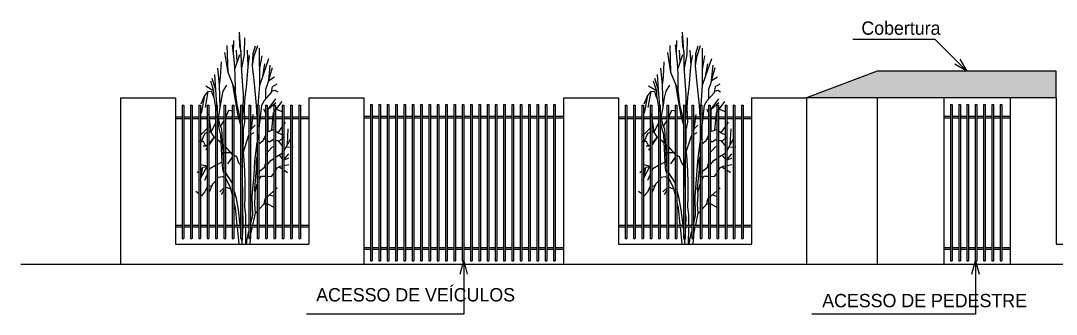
# Model space of a CAD drawing. Header units: millimetres. Extents: x 237 to 339, y 16 to 52.
# Drawn here: x 237.43 to 252.99, y 41.72 to 46.13 of the extents above; entities that cross this region are included whole.
import ezdxf

# ---------------------------------------------------------------- set-up
doc = ezdxf.new("R2010")
doc.units = ezdxf.units.MM
doc.header["$LTSCALE"] = 0.6
doc.header["$MEASUREMENT"] = 0
for name, color, linetype in [('0.1', 1, 'Continuous'), ('0.3', 3, 'Continuous'), ('0.4', 4, 'Continuous'), ('02', 2, 'Continuous'), ('AR-ALV', 5, 'Continuous'), ('COBERTURA', 32, 'Continuous'), ('VEGETAÇAO', 76, 'Continuous')]:
    doc.layers.add(name, color=color, linetype=linetype)
doc.styles.add('stylUS BT', font='stylu.ttf', dxfattribs={"width": 1.5})
doc.dimstyles.new('ARQ_100', dxfattribs={"dimtxt": 0.125, "dimasz": 0.2, "dimexe": 0.1, "dimexo": 0.1, "dimgap": 0.1, "dimtad": 1, "dimzin": 6, "dimtxsty": 'stylUS BT', "dimblk1": 'DOTSMALL', "dimblk2": 'DOTSMALL', "dimsah": 1, "dimcen": 0.1, "dimdle": 0.1, "dimclrd": 256, "dimclre": 256, "dimclrt": 2, "dimaunit": 1, "dimadec": 0, "dimazin": 0, "dimtfac": 1, "dimtmove": 2, "dimatfit": 3, "dimldrblk": 'OPEN30', "dimfxl": 1, "dimtolj": 1, "dimtzin": 0, "dimarcsym": 0})

# ---------------------------------------------------------------- blocks, each defined once
blk = doc.blocks.new('_DOTSMALL')
at = {"color": 0, "linetype": 'ByBlock', "const_width": 0.5}
blk.add_lwpolyline([(-0.0625, 0, 1), (0.0625, 0, 1)], format="xyb", close=True, dxfattribs=at)
blk = doc.blocks.new('_Open30')
at = {"layer": 'AR-ALV', "color": 0, "lineweight": -2}
for p, q in [((-1, 0.268), (0, 0)), ((0, 0), (-1, -0.268)), ((0, 0), (-1, 0))]:
    blk.add_line(p, q, dxfattribs=at)

msp = doc.modelspace()

# ---------------------------------------------------------------- hatches: boundary and pattern name
at = {"layer": 'COBERTURA'}
h = msp.add_hatch(dxfattribs=at)
h.set_pattern_fill('TELHA2', color=256, scale=0.15, style=0)
h.set_pattern_definition([(125.2176, (0.138, 0.015), (1.05000017453, -1.49999987498), [0.03121305, -3.0900849]), (160.71, (0.12, 0.0405), (2.55000077763, -0.8999979741), [0.0317844, -3.1466586]), (199.29, (0.09, 0.051), (-2.55000077763, -0.8999979741), [0.0317844, -3.1466586]), (234.7824, (0.06, 0.0405), (-1.05000017453, -1.49999987498), [0.03121305, -3.0900849]), (270, (0.042, 0.015), (0.15, -0.15), [0.015, -0.135]), (90, (0.138, 0), (-0.15, 0.15), [0.015, -0.135]), (0, (0.138, 0.012), (0.15, 0.15), [0.012, -0.138]), (0, (0.138, 0), (0.15, 0.15), [0.012, -0.138]), (125.5377, (0.15, 0.0195), (-0.450000236, 0.5999997372), [0.0387105, -1.2516384]), (162.2553, (0.1275, 0.051), (-3.29999943469, 1.0500016144), [0.0393732, -3.89794815]), (197.7447, (0.09, 0.063), (3.29999943469, 1.0500016144), [0.0393732, -3.89794815]), (234.4623, (0.0525, 0.051), (0.450000236, 0.5999997372), [0.0387105, -1.2516384]), (270, (0.03, 0.0195), (0.15, -0.15), [0.0075, -0.1425]), (90, (0.15, 0.012), (-0.15, 0.15), [0.0075, -0.1425]), (0, (0, 0.012), (0.15, 0.15), [0.03, -0.12]), (0, (0, 0), (0.15, 0.15), [0.042, -0.108]), (84.8056, (0.03, 0.018), (-0.1499992837, -1.5000001005), [0.13254435, -1.5242598]), (95.1944, (0.15, 0.018), (-0.1499992837, 1.5000001005), [0.13254435, -1.5242598])])
h.paths.add_polyline_path([(252.985, 45.371), (250.294, 45.371), (249.234, 44.971), (252.985, 44.971)])

# ---------------------------------------------------------------- linework, layer by layer
at = {"layer": '0.1', "lineweight": -3}
for p, q in [((239.857, 44.857), (239.857, 42.857)), ((239.857, 44.857), (239.882, 44.857)), ((239.882, 44.857), (239.882, 42.857)), ((239.982, 44.857), (239.982, 42.857)), ((239.982, 44.857), (240.007, 44.857)), ((240.007, 44.857), (240.007, 42.857)), ((240.107, 44.857), (240.107, 42.857)), ((240.107, 44.857), (240.132, 44.857)), ((240.132, 44.857), (240.132, 42.857)), ((240.232, 44.857), (240.232, 42.857)), ((240.232, 44.857), (240.257, 44.857)), ((240.257, 44.857), (240.257, 42.857)), ((240.357, 44.857), (240.357, 42.857)), ((240.357, 44.857), (240.382, 44.857)), ((240.382, 44.857), (240.382, 42.857)), ((240.482, 44.857), (240.482, 42.857)), ((240.482, 44.857), (240.507, 44.857)), ((240.507, 44.857), (240.507, 42.857)), ((240.607, 44.857), (240.607, 42.857)), ((240.607, 44.857), (240.632, 44.857)), ((240.632, 44.857), (240.632, 42.857)), ((240.732, 44.857), (240.732, 42.857)), ((240.732, 44.857), (240.757, 44.857)), ((240.757, 44.857), (240.757, 42.857)), ((240.857, 44.857), (240.857, 42.857)), ((240.857, 44.857), (240.882, 44.857)), ((240.882, 44.857), (240.882, 42.857)), ((240.982, 44.857), (240.982, 42.857)), ((240.982, 44.857), (241.007, 44.857)), ((241.007, 44.857), (241.007, 42.857)), ((241.107, 44.857), (241.107, 42.857)), ((241.107, 44.857), (241.132, 44.857)), ((241.132, 44.857), (241.132, 42.857)), ((241.232, 44.857), (241.232, 42.857)), ((241.232, 44.857), (241.257, 44.857)), ((241.257, 44.857), (241.257, 42.857)), ((241.357, 44.857), (241.357, 42.857)), ((241.357, 44.857), (241.382, 44.857)), ((241.382, 44.857), (241.382, 42.857)), ((241.482, 44.857), (241.482, 42.857)), ((241.482, 44.857), (241.507, 44.857)), ((241.507, 44.857), (241.507, 42.857)), ((241.607, 44.857), (241.607, 42.857)), ((241.607, 44.857), (241.632, 44.857)), ((241.632, 44.857), (241.632, 42.857)), ((242.684, 44.871), (242.684, 42.521)), ((242.684, 44.871), (242.709, 44.871)), ((242.709, 44.871), (242.709, 42.521)), ((242.809, 44.871), (242.809, 42.521)), ((242.809, 44.871), (242.834, 44.871)), ((242.834, 44.871), (242.834, 42.521)), ((242.934, 44.871), (242.934, 42.521)), ((242.934, 44.871), (242.959, 44.871)), ((242.959, 44.871), (242.959, 42.521)), ((243.059, 44.871), (243.059, 42.521)), ((243.059, 44.871), (243.084, 44.871)), ((243.084, 44.871), (243.084, 42.521)), ((243.184, 44.871), (243.184, 42.521)), ((243.184, 44.871), (243.209, 44.871)), ((243.209, 44.871), (243.209, 42.521)), ((243.309, 44.871), (243.309, 42.521)), ((243.309, 44.871), (243.334, 44.871)), ((243.334, 44.871), (243.334, 42.521)), ((243.434, 44.871), (243.434, 42.521)), ((243.434, 44.871), (243.459, 44.871)), ((243.459, 44.871), (243.459, 42.521)), ((243.559, 44.871), (243.559, 42.521)), ((243.559, 44.871), (243.584, 44.871)), ((243.584, 44.871), (243.584, 42.521)), ((243.684, 44.871), (243.684, 42.521)), ((243.684, 44.871), (243.709, 44.871)), ((243.709, 44.871), (243.709, 42.521)), ((243.809, 44.871), (243.809, 42.521)), ((243.809, 44.871), (243.834, 44.871)), ((243.834, 44.871), (243.834, 42.521)), ((243.934, 44.871), (243.934, 42.521)), ((243.934, 44.871), (243.959, 44.871)), ((243.959, 44.871), (243.959, 42.521)), ((244.059, 44.871), (244.059, 42.521)), ((244.059, 44.871), (244.084, 44.871)), ((244.084, 44.871), (244.084, 42.521)), ((244.184, 44.871), (244.184, 42.521)), ((244.184, 44.871), (244.209, 44.871)), ((244.209, 44.871), (244.209, 42.521)), ((244.309, 44.871), (244.309, 42.521)), ((244.309, 44.871), (244.334, 44.871)), ((244.334, 44.871), (244.334, 42.521)), ((244.434, 44.871), (244.434, 42.521)), ((244.434, 44.871), (244.459, 44.871)), ((244.459, 44.871), (244.459, 42.521)), ((244.559, 44.871), (244.559, 42.521)), ((244.559, 44.871), (244.584, 44.871)), ((244.584, 44.871), (244.584, 42.521)), ((244.684, 44.871), (244.684, 42.521)), ((244.684, 44.871), (244.709, 44.871)), ((244.709, 44.871), (244.709, 42.521)), ((244.809, 44.871), (244.809, 42.521)), ((244.809, 44.871), (244.834, 44.871)), ((244.834, 44.871), (244.834, 42.521)), ((244.934, 44.871), (244.934, 42.521)), ((244.934, 44.871), (244.959, 44.871)), ((244.959, 44.871), (244.959, 42.521)), ((245.059, 44.871), (245.059, 42.521)), ((245.059, 44.871), (245.084, 44.871)), ((245.084, 44.871), (245.084, 42.521)), ((245.184, 44.871), (245.184, 42.521)), ((245.184, 44.871), (245.209, 44.871)), ((245.209, 44.871), (245.209, 42.521)), ((245.309, 44.871), (245.309, 42.521)), ((245.309, 44.871), (245.334, 44.871)), ((245.334, 44.871), (245.334, 42.521)), ((245.434, 44.871), (245.434, 42.521)), ((245.434, 44.871), (245.459, 44.871)), ((245.459, 44.871), (245.459, 42.521)), ((246.509, 44.857), (246.509, 42.857)), ((246.509, 44.857), (246.534, 44.857)), ((246.534, 44.857), (246.534, 42.857)), ((246.634, 44.857), (246.634, 42.857)), ((246.634, 44.857), (246.659, 44.857)), ((246.659, 44.857), (246.659, 42.857)), ((246.759, 44.857), (246.759, 42.857)), ((246.759, 44.857), (246.784, 44.857)), ((246.784, 44.857), (246.784, 42.857)), ((246.884, 44.857), (246.884, 42.857)), ((246.884, 44.857), (246.909, 44.857)), ((246.909, 44.857), (246.909, 42.857)), ((247.009, 44.857), (247.009, 42.857)), ((247.009, 44.857), (247.034, 44.857)), ((247.034, 44.857), (247.034, 42.857)), ((247.134, 44.857), (247.134, 42.857)), ((247.134, 44.857), (247.159, 44.857)), ((247.159, 44.857), (247.159, 42.857)), ((247.259, 44.857), (247.259, 42.857)), ((247.259, 44.857), (247.284, 44.857)), ((247.284, 44.857), (247.284, 42.857)), ((247.384, 44.857), (247.384, 42.857)), ((247.384, 44.857), (247.409, 44.857)), ((247.409, 44.857), (247.409, 42.857)), ((247.509, 44.857), (247.509, 42.857)), ((247.509, 44.857), (247.534, 44.857)), ((247.534, 44.857), (247.534, 42.857)), ((247.634, 44.857), (247.634, 42.857)), ((247.634, 44.857), (247.659, 44.857)), ((247.659, 44.857), (247.659, 42.857)), ((247.759, 44.857), (247.759, 42.857)), ((247.759, 44.857), (247.784, 44.857)), ((247.784, 44.857), (247.784, 42.857)), ((247.884, 44.857), (247.884, 42.857)), ((247.884, 44.857), (247.909, 44.857)), ((247.909, 44.857), (247.909, 42.857)), ((248.009, 44.857), (248.009, 42.857)), ((248.009, 44.857), (248.034, 44.857)), ((248.034, 44.857), (248.034, 42.857)), ((248.134, 44.857), (248.134, 42.857)), ((248.134, 44.857), (248.159, 44.857)), ((248.159, 44.857), (248.159, 42.857)), ((248.259, 44.857), (248.259, 42.857)), ((248.259, 44.857), (248.284, 44.857)), ((248.284, 44.857), (248.284, 42.857)), ((251.394, 44.871), (251.394, 42.521)), ((251.394, 44.871), (251.419, 44.871)), ((251.419, 44.871), (251.419, 42.521)), ((251.519, 44.871), (251.519, 42.521)), ((251.519, 44.871), (251.544, 44.871)), ((251.544, 44.871), (251.544, 42.521)), ((251.644, 44.871), (251.644, 42.521)), ((251.644, 44.871), (251.669, 44.871)), ((251.669, 44.871), (251.669, 42.521)), ((251.769, 44.871), (251.769, 42.521)), ((251.769, 44.871), (251.794, 44.871)), ((251.794, 44.871), (251.794, 42.521)), ((251.894, 44.871), (251.894, 42.521)), ((251.894, 44.871), (251.919, 44.871)), ((251.919, 44.871), (251.919, 42.521)), ((252.019, 44.871), (252.019, 42.521)), ((252.019, 44.871), (252.044, 44.871)), ((252.044, 44.871), (252.044, 42.521)), ((252.144, 44.871), (252.144, 42.521)), ((252.144, 44.871), (252.169, 44.871)), ((252.169, 44.871), (252.169, 42.521)), ((239.757, 44.682), (239.857, 44.682)), ((239.757, 44.657), (239.857, 44.657)), ((239.882, 44.682), (239.982, 44.682)), ((239.882, 44.657), (239.982, 44.657)), ((240.007, 44.682), (240.107, 44.682)), ((240.007, 44.657), (240.107, 44.657)), ((240.132, 44.682), (240.232, 44.682)), ((240.132, 44.657), (240.232, 44.657)), ((240.257, 44.682), (240.357, 44.682)), ((240.257, 44.657), (240.357, 44.657)), ((240.382, 44.682), (240.482, 44.682)), ((240.382, 44.657), (240.482, 44.657)), ((240.507, 44.682), (240.607, 44.682)), ((240.507, 44.657), (240.607, 44.657)), ((240.632, 44.682), (240.732, 44.682)), ((240.632, 44.657), (240.732, 44.657)), ((240.757, 44.682), (240.857, 44.682)), ((240.757, 44.657), (240.857, 44.657)), ((240.882, 44.682), (240.982, 44.682)), ((240.882, 44.657), (240.982, 44.657)), ((241.007, 44.682), (241.107, 44.682)), ((241.007, 44.657), (241.107, 44.657)), ((241.132, 44.682), (241.232, 44.682)), ((241.132, 44.657), (241.232, 44.657)), ((241.257, 44.682), (241.357, 44.682)), ((241.257, 44.657), (241.357, 44.657)), ((241.382, 44.682), (241.482, 44.682)), ((241.382, 44.657), (241.482, 44.657)), ((241.507, 44.682), (241.607, 44.682)), ((241.507, 44.657), (241.607, 44.657)), ((241.632, 44.682), (241.757, 44.682)), ((241.632, 44.657), (241.757, 44.657)), ((242.584, 44.696), (242.684, 44.696)), ((242.584, 44.671), (242.684, 44.671)), ((242.709, 44.696), (242.809, 44.696)), ((242.709, 44.671), (242.809, 44.671)), ((242.834, 44.696), (242.934, 44.696)), ((242.834, 44.671), (242.934, 44.671)), ((242.959, 44.696), (243.059, 44.696)), ((242.959, 44.671), (243.059, 44.671)), ((243.084, 44.696), (243.184, 44.696)), ((243.084, 44.671), (243.184, 44.671)), ((243.209, 44.696), (243.309, 44.696)), ((243.209, 44.671), (243.309, 44.671)), ((243.334, 44.696), (243.434, 44.696)), ((243.334, 44.671), (243.434, 44.671)), ((243.459, 44.696), (243.559, 44.696)), ((243.459, 44.671), (243.559, 44.671)), ((243.584, 44.696), (243.684, 44.696)), ((243.584, 44.671), (243.684, 44.671)), ((243.709, 44.696), (243.809, 44.696)), ((243.709, 44.671), (243.809, 44.671)), ((243.834, 44.696), (243.934, 44.696)), ((243.834, 44.671), (243.934, 44.671)), ((243.959, 44.696), (244.059, 44.696)), ((243.959, 44.671), (244.059, 44.671)), ((244.084, 44.696), (244.184, 44.696)), ((244.084, 44.671), (244.184, 44.671)), ((244.209, 44.696), (244.309, 44.696)), ((244.209, 44.671), (244.309, 44.671)), ((244.334, 44.696), (244.434, 44.696)), ((244.334, 44.671), (244.434, 44.671)), ((244.459, 44.696), (244.559, 44.696)), ((244.459, 44.671), (244.559, 44.671)), ((244.584, 44.696), (244.684, 44.696)), ((244.584, 44.671), (244.684, 44.671)), ((244.709, 44.696), (244.809, 44.696)), ((244.709, 44.671), (244.809, 44.671)), ((244.834, 44.696), (244.934, 44.696)), ((244.834, 44.671), (244.934, 44.671)), ((244.959, 44.696), (245.059, 44.696)), ((244.959, 44.671), (245.059, 44.671)), ((245.084, 44.696), (245.184, 44.696)), ((245.084, 44.671), (245.184, 44.671)), ((245.209, 44.696), (245.309, 44.696)), ((245.209, 44.671), (245.309, 44.671)), ((245.334, 44.696), (245.434, 44.696)), ((245.334, 44.671), (245.434, 44.671)), ((245.459, 44.696), (245.584, 44.696)), ((245.459, 44.671), (245.584, 44.671)), ((246.409, 44.682), (246.509, 44.682)), ((246.409, 44.657), (246.509, 44.657)), ((246.534, 44.682), (246.634, 44.682)), ((246.534, 44.657), (246.634, 44.657)), ((246.659, 44.682), (246.759, 44.682)), ((246.659, 44.657), (246.759, 44.657)), ((246.784, 44.682), (246.884, 44.682)), ((246.784, 44.657), (246.884, 44.657)), ((246.909, 44.682), (247.009, 44.682)), ((246.909, 44.657), (247.009, 44.657)), ((247.034, 44.682), (247.134, 44.682)), ((247.034, 44.657), (247.134, 44.657)), ((247.159, 44.682), (247.259, 44.682)), ((247.159, 44.657), (247.259, 44.657)), ((247.284, 44.682), (247.384, 44.682)), ((247.284, 44.657), (247.384, 44.657)), ((247.409, 44.682), (247.509, 44.682)), ((247.409, 44.657), (247.509, 44.657)), ((247.534, 44.682), (247.634, 44.682)), ((247.534, 44.657), (247.634, 44.657)), ((247.659, 44.682), (247.759, 44.682)), ((247.659, 44.657), (247.759, 44.657)), ((247.784, 44.682), (247.884, 44.682)), ((247.784, 44.657), (247.884, 44.657)), ((247.909, 44.682), (248.009, 44.682)), ((247.909, 44.657), (248.009, 44.657)), ((248.034, 44.682), (248.134, 44.682)), ((248.034, 44.657), (248.134, 44.657)), ((248.159, 44.682), (248.259, 44.682)), ((248.159, 44.657), (248.259, 44.657)), ((248.284, 44.682), (248.409, 44.682)), ((248.284, 44.657), (248.409, 44.657)), ((251.294, 44.696), (251.394, 44.696)), ((251.294, 44.671), (251.394, 44.671)), ((251.419, 44.696), (251.519, 44.696)), ((251.419, 44.671), (251.519, 44.671)), ((251.544, 44.696), (251.644, 44.696)), ((251.544, 44.671), (251.644, 44.671)), ((251.669, 44.696), (251.769, 44.696)), ((251.669, 44.671), (251.769, 44.671)), ((251.794, 44.696), (251.894, 44.696)), ((251.794, 44.671), (251.894, 44.671)), ((251.919, 44.696), (252.019, 44.696)), ((251.919, 44.671), (252.019, 44.671)), ((252.044, 44.696), (252.144, 44.696)), ((252.044, 44.671), (252.144, 44.671)), ((252.169, 44.696), (252.294, 44.696)), ((252.169, 44.671), (252.294, 44.671)), ((239.757, 43.057), (239.857, 43.057)), ((239.757, 43.032), (239.857, 43.032)), ((239.882, 43.057), (239.982, 43.057)), ((239.882, 43.032), (239.982, 43.032)), ((240.007, 43.057), (240.107, 43.057)), ((240.007, 43.032), (240.107, 43.032)), ((240.132, 43.057), (240.232, 43.057)), ((240.132, 43.032), (240.232, 43.032)), ((240.257, 43.057), (240.357, 43.057)), ((240.257, 43.032), (240.357, 43.032)), ((240.382, 43.057), (240.482, 43.057)), ((240.382, 43.032), (240.482, 43.032)), ((240.507, 43.057), (240.607, 43.057)), ((240.507, 43.032), (240.607, 43.032)), ((240.632, 43.057), (240.732, 43.057)), ((240.632, 43.032), (240.732, 43.032)), ((240.757, 43.057), (240.857, 43.057)), ((240.757, 43.032), (240.857, 43.032)), ((240.882, 43.057), (240.982, 43.057)), ((240.882, 43.032), (240.982, 43.032)), ((241.007, 43.057), (241.107, 43.057)), ((241.007, 43.032), (241.107, 43.032)), ((241.132, 43.057), (241.232, 43.057)), ((241.132, 43.032), (241.232, 43.032)), ((241.257, 43.057), (241.357, 43.057)), ((241.257, 43.032), (241.357, 43.032)), ((241.382, 43.057), (241.482, 43.057)), ((241.382, 43.032), (241.482, 43.032)), ((241.507, 43.057), (241.607, 43.057)), ((241.507, 43.032), (241.607, 43.032)), ((241.632, 43.057), (241.757, 43.057)), ((241.632, 43.032), (241.757, 43.032)), ((246.409, 43.057), (246.509, 43.057)), ((246.409, 43.032), (246.509, 43.032)), ((246.534, 43.057), (246.634, 43.057)), ((246.534, 43.032), (246.634, 43.032)), ((246.659, 43.057), (246.759, 43.057)), ((246.659, 43.032), (246.759, 43.032)), ((246.784, 43.057), (246.884, 43.057)), ((246.784, 43.032), (246.884, 43.032)), ((246.909, 43.057), (247.009, 43.057)), ((246.909, 43.032), (247.009, 43.032)), ((247.034, 43.057), (247.134, 43.057)), ((247.034, 43.032), (247.134, 43.032)), ((247.159, 43.057), (247.259, 43.057)), ((247.159, 43.032), (247.259, 43.032)), ((247.284, 43.057), (247.384, 43.057)), ((247.284, 43.032), (247.384, 43.032)), ((247.409, 43.057), (247.509, 43.057)), ((247.409, 43.032), (247.509, 43.032)), ((247.534, 43.057), (247.634, 43.057)), ((247.534, 43.032), (247.634, 43.032)), ((247.659, 43.057), (247.759, 43.057)), ((247.659, 43.032), (247.759, 43.032)), ((247.784, 43.057), (247.884, 43.057)), ((247.784, 43.032), (247.884, 43.032)), ((247.909, 43.057), (248.009, 43.057)), ((247.909, 43.032), (248.009, 43.032)), ((248.034, 43.057), (248.134, 43.057)), ((248.034, 43.032), (248.134, 43.032)), ((248.159, 43.057), (248.259, 43.057)), ((248.159, 43.032), (248.259, 43.032)), ((248.284, 43.057), (248.409, 43.057)), ((248.284, 43.032), (248.409, 43.032)), ((239.857, 42.857), (239.882, 42.857)), ((239.982, 42.857), (240.007, 42.857)), ((240.107, 42.857), (240.132, 42.857)), ((240.232, 42.857), (240.257, 42.857)), ((240.357, 42.857), (240.382, 42.857)), ((240.482, 42.857), (240.507, 42.857)), ((240.607, 42.857), (240.632, 42.857)), ((240.732, 42.857), (240.757, 42.857)), ((240.857, 42.857), (240.882, 42.857)), ((240.982, 42.857), (241.007, 42.857)), ((241.107, 42.857), (241.132, 42.857)), ((241.232, 42.857), (241.257, 42.857)), ((241.357, 42.857), (241.382, 42.857)), ((241.482, 42.857), (241.507, 42.857)), ((241.607, 42.857), (241.632, 42.857)), ((246.509, 42.857), (246.534, 42.857)), ((246.634, 42.857), (246.659, 42.857)), ((246.759, 42.857), (246.784, 42.857)), ((246.884, 42.857), (246.909, 42.857)), ((247.009, 42.857), (247.034, 42.857)), ((247.134, 42.857), (247.159, 42.857)), ((247.259, 42.857), (247.284, 42.857)), ((247.384, 42.857), (247.409, 42.857)), ((247.509, 42.857), (247.534, 42.857)), ((247.634, 42.857), (247.659, 42.857)), ((247.759, 42.857), (247.784, 42.857)), ((247.884, 42.857), (247.909, 42.857)), ((248.009, 42.857), (248.034, 42.857)), ((248.134, 42.857), (248.159, 42.857)), ((248.259, 42.857), (248.284, 42.857)), ((242.584, 42.721), (242.684, 42.721)), ((242.584, 42.696), (242.684, 42.696)), ((242.709, 42.721), (242.809, 42.721)), ((242.709, 42.696), (242.809, 42.696)), ((242.834, 42.721), (242.934, 42.721)), ((242.834, 42.696), (242.934, 42.696)), ((242.959, 42.721), (243.059, 42.721)), ((242.959, 42.696), (243.059, 42.696)), ((243.084, 42.721), (243.184, 42.721)), ((243.084, 42.696), (243.184, 42.696)), ((243.209, 42.721), (243.309, 42.721)), ((243.209, 42.696), (243.309, 42.696)), ((243.334, 42.721), (243.434, 42.721)), ((243.334, 42.696), (243.434, 42.696)), ((243.459, 42.721), (243.559, 42.721)), ((243.459, 42.696), (243.559, 42.696)), ((243.584, 42.721), (243.684, 42.721)), ((243.584, 42.696), (243.684, 42.696)), ((243.709, 42.721), (243.809, 42.721)), ((243.709, 42.696), (243.809, 42.696)), ((243.834, 42.721), (243.934, 42.721)), ((243.834, 42.696), (243.934, 42.696)), ((243.959, 42.721), (244.059, 42.721)), ((243.959, 42.696), (244.059, 42.696)), ((244.084, 42.721), (244.184, 42.721)), ((244.084, 42.696), (244.184, 42.696)), ((244.209, 42.721), (244.309, 42.721)), ((244.209, 42.696), (244.309, 42.696)), ((244.334, 42.721), (244.434, 42.721)), ((244.334, 42.696), (244.434, 42.696)), ((244.459, 42.721), (244.559, 42.721)), ((244.459, 42.696), (244.559, 42.696)), ((244.584, 42.721), (244.684, 42.721)), ((244.584, 42.696), (244.684, 42.696)), ((244.709, 42.721), (244.809, 42.721)), ((244.709, 42.696), (244.809, 42.696)), ((244.834, 42.721), (244.934, 42.721)), ((244.834, 42.696), (244.934, 42.696)), ((244.959, 42.721), (245.059, 42.721)), ((244.959, 42.696), (245.059, 42.696)), ((245.084, 42.721), (245.184, 42.721)), ((245.084, 42.696), (245.184, 42.696)), ((245.209, 42.721), (245.309, 42.721)), ((245.209, 42.696), (245.309, 42.696)), ((245.334, 42.721), (245.434, 42.721)), ((245.334, 42.696), (245.434, 42.696)), ((245.459, 42.721), (245.584, 42.721)), ((245.459, 42.696), (245.584, 42.696)), ((251.294, 42.721), (251.394, 42.721)), ((251.294, 42.696), (251.394, 42.696)), ((251.419, 42.721), (251.519, 42.721)), ((251.419, 42.696), (251.519, 42.696)), ((251.544, 42.721), (251.644, 42.721)), ((251.544, 42.696), (251.644, 42.696)), ((251.669, 42.721), (251.769, 42.721)), ((251.669, 42.696), (251.769, 42.696)), ((251.794, 42.721), (251.894, 42.721)), ((251.794, 42.696), (251.894, 42.696)), ((251.919, 42.721), (252.019, 42.721)), ((251.919, 42.696), (252.019, 42.696)), ((252.044, 42.721), (252.144, 42.721)), ((252.044, 42.696), (252.144, 42.696)), ((252.169, 42.721), (252.294, 42.721)), ((252.169, 42.696), (252.294, 42.696)), ((242.684, 42.521), (242.709, 42.521)), ((242.809, 42.521), (242.834, 42.521)), ((242.934, 42.521), (242.959, 42.521)), ((243.059, 42.521), (243.084, 42.521)), ((243.184, 42.521), (243.209, 42.521)), ((243.309, 42.521), (243.334, 42.521)), ((243.434, 42.521), (243.459, 42.521)), ((243.559, 42.521), (243.584, 42.521)), ((243.684, 42.521), (243.709, 42.521)), ((243.809, 42.521), (243.834, 42.521)), ((243.934, 42.521), (243.959, 42.521)), ((244.059, 42.521), (244.084, 42.521)), ((244.184, 42.521), (244.209, 42.521)), ((244.309, 42.521), (244.334, 42.521)), ((244.434, 42.521), (244.459, 42.521)), ((244.559, 42.521), (244.584, 42.521)), ((244.684, 42.521), (244.709, 42.521)), ((244.809, 42.521), (244.834, 42.521)), ((244.934, 42.521), (244.959, 42.521)), ((245.059, 42.521), (245.084, 42.521)), ((245.184, 42.521), (245.209, 42.521)), ((245.309, 42.521), (245.334, 42.521)), ((245.434, 42.521), (245.459, 42.521)), ((251.394, 42.521), (251.419, 42.521)), ((251.519, 42.521), (251.544, 42.521)), ((251.644, 42.521), (251.669, 42.521)), ((251.769, 42.521), (251.794, 42.521)), ((251.894, 42.521), (251.919, 42.521)), ((252.019, 42.521), (252.044, 42.521)), ((252.144, 42.521), (252.169, 42.521))]:
    msp.add_line(p, q, dxfattribs=at)
at = {"layer": '0.3', "lineweight": -3}
msp.add_line((252.985, 44.971), (249.234, 44.971), dxfattribs=at)
at = {"layer": '0.4', "lineweight": -3}
for p, q in [((238.93, 44.971), (239.757, 44.971)), ((238.93, 44.971), (238.93, 42.471)), ((239.757, 44.971), (239.757, 42.771)), ((241.757, 44.971), (242.584, 44.971)), ((241.757, 44.971), (241.757, 42.771)), ((242.584, 44.971), (242.584, 42.471)), ((245.584, 44.971), (245.584, 42.471)), ((245.584, 44.971), (246.409, 44.971)), ((246.409, 44.971), (246.409, 42.771)), ((248.409, 44.971), (248.409, 42.771)), ((248.409, 44.971), (249.234, 44.971)), ((249.234, 44.971), (249.234, 42.471)), ((239.757, 42.771), (241.757, 42.771)), ((246.409, 42.771), (248.409, 42.771)), ((237.43, 42.471), (260.372, 42.471))]:
    msp.add_line(p, q, dxfattribs=at)
at = {"layer": '02', "lineweight": -3}
for p, q in [((250.294, 45.371), (249.234, 44.971)), ((252.985, 45.371), (250.294, 45.371)), ((252.985, 44.971), (252.985, 45.371)), ((250.294, 44.971), (250.294, 42.471)), ((251.294, 44.971), (251.294, 42.471)), ((252.294, 44.971), (252.294, 42.471)), ((252.985, 44.971), (252.985, 42.771)), ((252.985, 42.771), (254.985, 42.771))]:
    msp.add_line(p, q, dxfattribs=at)
at = {"layer": 'VEGETAÇAO'}
for p, q in [((240.71, 45.895), (240.718, 45.756)), ((240.737, 45.657), (240.717, 45.953)), ((247.362, 45.895), (247.37, 45.756)), ((247.389, 45.657), (247.369, 45.953)), ((240.544, 45.351), (240.533, 45.752)), ((240.64, 45.497), (240.611, 45.766)), ((240.627, 45.617), (240.633, 45.829)), ((240.718, 45.756), (240.737, 45.657)), ((240.791, 45.618), (240.795, 45.868)), ((240.92, 45.634), (240.956, 45.75)), ((240.937, 45.6), (240.991, 45.754)), ((247.196, 45.351), (247.185, 45.752)), ((247.293, 45.497), (247.264, 45.766)), ((247.28, 45.617), (247.285, 45.829)), ((247.37, 45.756), (247.389, 45.657)), ((247.443, 45.618), (247.447, 45.868)), ((247.572, 45.634), (247.608, 45.75)), ((247.589, 45.6), (247.643, 45.754)), ((240.544, 45.351), (240.498, 45.651)), ((240.652, 45.414), (240.721, 45.619)), ((240.683, 45.505), (240.672, 45.685)), ((240.737, 45.657), (240.739, 45.464)), ((240.744, 45.387), (240.791, 45.618)), ((240.848, 45.454), (240.835, 45.682)), ((240.846, 45.434), (240.867, 45.605)), ((240.912, 45.447), (240.92, 45.634)), ((240.912, 45.447), (240.937, 45.6)), ((241.02, 45.161), (241.017, 45.712)), ((241.019, 45.389), (241.055, 45.6)), ((247.196, 45.351), (247.151, 45.651)), ((247.304, 45.414), (247.374, 45.619)), ((247.335, 45.505), (247.324, 45.685)), ((247.389, 45.657), (247.391, 45.464)), ((247.396, 45.387), (247.443, 45.618)), ((247.5, 45.454), (247.487, 45.682)), ((247.498, 45.434), (247.519, 45.605)), ((247.565, 45.447), (247.572, 45.634)), ((247.565, 45.447), (247.589, 45.6)), ((247.672, 45.161), (247.669, 45.712)), ((247.671, 45.389), (247.707, 45.6)), ((240.433, 45.284), (240.444, 45.509)), ((240.653, 45.321), (240.64, 45.497)), ((240.739, 45.464), (240.751, 45.288)), ((240.819, 45.125), (240.846, 45.434)), ((240.939, 45.183), (240.912, 45.447)), ((241.065, 45.288), (241.158, 45.558)), ((241.065, 45.288), (241.099, 45.481)), ((241.142, 45.182), (241.211, 45.424)), ((241.156, 45.231), (241.178, 45.459)), ((247.085, 45.284), (247.097, 45.509)), ((247.305, 45.321), (247.293, 45.497)), ((247.391, 45.464), (247.403, 45.288)), ((247.471, 45.125), (247.498, 45.434)), ((247.591, 45.183), (247.565, 45.447)), ((247.717, 45.288), (247.81, 45.558)), ((247.717, 45.288), (247.751, 45.481)), ((247.794, 45.182), (247.863, 45.424)), ((247.808, 45.231), (247.83, 45.459)), ((240.359, 45.087), (240.344, 45.321)), ((240.418, 45.158), (240.392, 45.413)), ((240.418, 45.158), (240.433, 45.284)), ((240.653, 45.082), (240.544, 45.351)), ((240.655, 45.082), (240.653, 45.321)), ((240.751, 45.288), (240.771, 45.019)), ((241.02, 45.161), (241.065, 45.288)), ((241.156, 45.231), (241.241, 45.286)), ((247.011, 45.087), (246.996, 45.321)), ((247.07, 45.158), (247.044, 45.413)), ((247.07, 45.158), (247.085, 45.284)), ((247.305, 45.082), (247.196, 45.351)), ((247.307, 45.082), (247.305, 45.321)), ((247.403, 45.288), (247.423, 45.019)), ((247.672, 45.161), (247.717, 45.288)), ((247.808, 45.231), (247.894, 45.286)), ((240.292, 45.096), (240.209, 45.144)), ((240.332, 45.071), (240.284, 45.221)), ((240.359, 45.089), (240.303, 45.258)), ((240.428, 44.822), (240.418, 45.158)), ((240.47, 45.067), (240.527, 45.159)), ((240.698, 44.699), (240.617, 45.171)), ((240.801, 44.979), (240.819, 45.125)), ((240.973, 44.852), (240.939, 45.183)), ((240.998, 44.857), (241.02, 45.161)), ((241.113, 45.099), (241.142, 45.182)), ((241.199, 45.049), (241.213, 45.139)), ((241.213, 45.139), (241.282, 45.178)), ((246.944, 45.096), (246.861, 45.144)), ((246.984, 45.071), (246.936, 45.221)), ((247.011, 45.089), (246.955, 45.258)), ((247.08, 44.822), (247.07, 45.158)), ((247.123, 45.067), (247.18, 45.159)), ((247.35, 44.699), (247.269, 45.171)), ((247.453, 44.979), (247.471, 45.125)), ((247.625, 44.852), (247.591, 45.183)), ((247.65, 44.857), (247.672, 45.161)), ((247.765, 45.099), (247.794, 45.182)), ((247.851, 45.049), (247.866, 45.139)), ((247.866, 45.139), (247.935, 45.178)), ((240.19, 45.002), (240.135, 44.875)), ((240.19, 45.002), (240.141, 44.74)), ((240.241, 45.063), (240.19, 45.002)), ((240.241, 45.063), (240.198, 44.826)), ((240.301, 45.06), (240.241, 45.063)), ((240.332, 45.071), (240.292, 45.096)), ((240.335, 44.963), (240.301, 45.06)), ((240.333, 45.005), (240.332, 45.071)), ((240.363, 44.823), (240.333, 45.005)), ((240.387, 44.728), (240.359, 45.089)), ((240.428, 44.826), (240.449, 44.968)), ((240.449, 44.968), (240.47, 45.067)), ((240.679, 44.869), (240.653, 45.082)), ((240.771, 45.019), (240.767, 44.775)), ((240.789, 44.818), (240.801, 44.979)), ((241.09, 44.93), (241.199, 45.049)), ((241.113, 44.954), (241.113, 45.099)), ((241.203, 45.07), (241.249, 45.083)), ((241.249, 45.083), (241.29, 45.059)), ((246.843, 45.002), (246.788, 44.875)), ((246.843, 45.002), (246.793, 44.74)), ((246.893, 45.063), (246.843, 45.002)), ((246.893, 45.063), (246.85, 44.826)), ((246.953, 45.06), (246.893, 45.063)), ((246.984, 45.071), (246.944, 45.096)), ((246.987, 44.963), (246.953, 45.06)), ((246.985, 45.005), (246.984, 45.071)), ((247.015, 44.823), (246.985, 45.005)), ((247.039, 44.728), (247.011, 45.089)), ((247.08, 44.826), (247.101, 44.968)), ((247.101, 44.968), (247.123, 45.067)), ((247.331, 44.869), (247.305, 45.082)), ((247.423, 45.019), (247.42, 44.775)), ((247.441, 44.818), (247.453, 44.979)), ((247.743, 44.93), (247.851, 45.049)), ((247.765, 44.954), (247.765, 45.099)), ((247.855, 45.07), (247.902, 45.083)), ((247.902, 45.083), (247.942, 45.059)), ((240.4, 44.667), (240.428, 44.822)), ((240.732, 44.65), (240.679, 44.869)), ((240.797, 44.605), (240.789, 44.818)), ((240.982, 44.679), (240.973, 44.852)), ((241.009, 44.506), (241.05, 44.858)), ((241.05, 44.858), (241.09, 44.93)), ((241.148, 44.8), (241.262, 44.954)), ((241.148, 44.8), (241.262, 44.898)), ((241.227, 44.744), (241.355, 44.912)), ((247.052, 44.667), (247.08, 44.822)), ((247.384, 44.65), (247.331, 44.869)), ((247.449, 44.605), (247.441, 44.818)), ((247.634, 44.679), (247.625, 44.852)), ((247.662, 44.506), (247.702, 44.858)), ((247.702, 44.858), (247.743, 44.93)), ((247.8, 44.8), (247.914, 44.954)), ((247.8, 44.8), (247.914, 44.898)), ((247.879, 44.744), (248.007, 44.912)), ((240.29, 44.452), (240.255, 44.731)), ((240.399, 44.551), (240.382, 44.683)), ((240.426, 44.546), (240.387, 44.728)), ((240.507, 44.671), (240.557, 44.786)), ((240.557, 44.786), (240.615, 44.773)), ((240.732, 44.575), (240.698, 44.699)), ((240.767, 44.775), (240.757, 44.666)), ((240.894, 44.501), (240.923, 44.72)), ((241.107, 44.751), (241.084, 44.8)), ((241.148, 44.66), (241.132, 44.696)), ((241.147, 44.466), (241.148, 44.8)), ((241.204, 44.485), (241.227, 44.744)), ((241.268, 44.798), (241.357, 44.765)), ((246.943, 44.452), (246.907, 44.731)), ((247.051, 44.551), (247.034, 44.683)), ((247.078, 44.546), (247.039, 44.728)), ((247.159, 44.671), (247.21, 44.786)), ((247.21, 44.786), (247.268, 44.773)), ((247.384, 44.575), (247.35, 44.699)), ((247.42, 44.775), (247.409, 44.666)), ((247.546, 44.501), (247.575, 44.72)), ((247.759, 44.751), (247.736, 44.8)), ((247.8, 44.66), (247.784, 44.696)), ((247.799, 44.466), (247.8, 44.8)), ((247.856, 44.485), (247.879, 44.744)), ((247.921, 44.798), (248.009, 44.765)), ((240.224, 44.504), (240.123, 44.405)), ((240.232, 44.498), (240.224, 44.504)), ((240.29, 44.452), (240.321, 44.52)), ((240.321, 44.52), (240.357, 44.577)), ((240.436, 44.411), (240.399, 44.551)), ((240.45, 44.501), (240.426, 44.546)), ((240.432, 44.536), (240.489, 44.632)), ((240.471, 44.143), (240.45, 44.501)), ((240.775, 44.344), (240.776, 44.489)), ((240.776, 44.489), (240.797, 44.605)), ((240.882, 44.471), (240.894, 44.501)), ((240.894, 44.501), (240.949, 44.56)), ((241.006, 44.34), (241.009, 44.506)), ((241.009, 44.506), (241.007, 44.561)), ((241.13, 44.46), (241.232, 44.494)), ((241.296, 44.443), (241.357, 44.528)), ((241.382, 44.563), (241.409, 44.602)), ((241.435, 44.263), (241.449, 44.505)), ((246.876, 44.504), (246.775, 44.405)), ((246.884, 44.498), (246.876, 44.504)), ((246.943, 44.452), (246.973, 44.52)), ((246.973, 44.52), (247.009, 44.577)), ((247.088, 44.411), (247.051, 44.551)), ((247.103, 44.501), (247.078, 44.546)), ((247.084, 44.536), (247.142, 44.632)), ((247.123, 44.143), (247.103, 44.501)), ((247.427, 44.344), (247.428, 44.489)), ((247.428, 44.489), (247.449, 44.605)), ((247.534, 44.471), (247.546, 44.501)), ((247.546, 44.501), (247.601, 44.56)), ((247.662, 44.506), (247.659, 44.561)), ((247.659, 44.34), (247.662, 44.506)), ((247.782, 44.46), (247.884, 44.494)), ((247.948, 44.443), (248.009, 44.528)), ((248.034, 44.563), (248.062, 44.602)), ((248.087, 44.263), (248.101, 44.505)), ((240.195, 44.431), (240.136, 44.304)), ((240.235, 44.45), (240.195, 44.431)), ((240.337, 44.38), (240.256, 44.284)), ((240.29, 44.452), (240.257, 44.478)), ((240.29, 44.452), (240.257, 44.451)), ((240.337, 44.38), (240.257, 44.256)), ((240.336, 44.381), (240.29, 44.452)), ((240.357, 44.363), (240.336, 44.381)), ((240.446, 44.287), (240.382, 44.342)), ((240.457, 43.997), (240.436, 44.411)), ((240.769, 44.204), (240.775, 44.344)), ((240.775, 44.158), (240.852, 44.399)), ((240.852, 44.399), (240.857, 44.41)), ((240.852, 44.4), (240.857, 44.402)), ((240.882, 44.417), (240.937, 44.449)), ((241.073, 44.327), (241.107, 44.404)), ((241.085, 44.353), (241.107, 44.342)), ((241.165, 44.31), (241.216, 44.344)), ((241.216, 44.344), (241.232, 44.34)), ((241.257, 44.478), (241.298, 44.441)), ((241.257, 44.335), (241.294, 44.326)), ((241.298, 44.441), (241.365, 44.413)), ((241.309, 44.312), (241.383, 44.382)), ((241.382, 44.166), (241.482, 44.347)), ((241.507, 44.393), (241.507, 44.394)), ((246.847, 44.431), (246.788, 44.304)), ((246.887, 44.45), (246.847, 44.431)), ((246.99, 44.38), (246.908, 44.284)), ((246.943, 44.452), (246.909, 44.478)), ((246.943, 44.452), (246.909, 44.451)), ((246.99, 44.38), (246.909, 44.256)), ((246.988, 44.381), (246.943, 44.452)), ((247.009, 44.363), (246.988, 44.381)), ((247.098, 44.287), (247.034, 44.342)), ((247.109, 43.997), (247.088, 44.411)), ((247.421, 44.204), (247.427, 44.344)), ((247.427, 44.158), (247.504, 44.399)), ((247.504, 44.399), (247.509, 44.41)), ((247.504, 44.4), (247.509, 44.402)), ((247.534, 44.417), (247.589, 44.449)), ((247.726, 44.327), (247.759, 44.404)), ((247.737, 44.353), (247.759, 44.342)), ((247.817, 44.31), (247.868, 44.344)), ((247.868, 44.344), (247.884, 44.34)), ((247.909, 44.478), (247.95, 44.441)), ((247.909, 44.335), (247.946, 44.326)), ((247.95, 44.441), (248.017, 44.413)), ((247.962, 44.312), (248.035, 44.382)), ((248.034, 44.166), (248.134, 44.347)), ((248.159, 44.393), (248.159, 44.394)), ((240.176, 44.312), (240.116, 44.313)), ((240.212, 44.241), (240.172, 44.243)), ((240.212, 44.241), (240.176, 44.312)), ((240.232, 44.218), (240.208, 44.182)), ((240.232, 44.26), (240.212, 44.241)), ((240.612, 44.118), (240.507, 44.236)), ((240.781, 44.105), (240.769, 44.204)), ((240.947, 44.019), (240.972, 44.224)), ((240.972, 44.224), (240.982, 44.303)), ((241.007, 44.276), (241.073, 44.327)), ((241.132, 44.328), (241.165, 44.31)), ((241.138, 44.154), (241.217, 44.239)), ((241.294, 44.326), (241.357, 44.249)), ((241.416, 44.229), (241.482, 44.231)), ((241.507, 44.232), (241.522, 44.232)), ((246.828, 44.312), (246.768, 44.313)), ((246.864, 44.241), (246.824, 44.243)), ((246.864, 44.241), (246.828, 44.312)), ((246.884, 44.218), (246.86, 44.182)), ((246.884, 44.26), (246.864, 44.241)), ((247.264, 44.118), (247.159, 44.236)), ((247.434, 44.105), (247.421, 44.204)), ((247.599, 44.019), (247.624, 44.224)), ((247.624, 44.224), (247.634, 44.303)), ((247.659, 44.276), (247.726, 44.327)), ((247.784, 44.328), (247.817, 44.31)), ((247.791, 44.154), (247.869, 44.239)), ((247.946, 44.326), (248.009, 44.249)), ((248.068, 44.229), (248.134, 44.231)), ((248.159, 44.232), (248.174, 44.232)), ((240.484, 43.936), (240.471, 44.143)), ((240.591, 44.141), (240.492, 44.144)), ((240.607, 44.077), (240.538, 43.98)), ((240.675, 44.085), (240.629, 44.109)), ((240.707, 43.987), (240.675, 44.085)), ((240.76, 44.021), (240.757, 44.055)), ((240.797, 43.873), (240.781, 44.105)), ((240.971, 44.016), (240.982, 44.09)), ((241.132, 44.118), (241.138, 44.154)), ((241.132, 43.965), (241.192, 44.031)), ((241.192, 44.031), (241.232, 44.058)), ((241.257, 44.075), (241.274, 44.086)), ((241.274, 44.086), (241.357, 44.136)), ((241.311, 44.109), (241.357, 44.051)), ((241.382, 44.036), (241.458, 44.126)), ((241.382, 44.032), (241.458, 44.07)), ((247.137, 43.936), (247.123, 44.143)), ((247.244, 44.141), (247.144, 44.144)), ((247.259, 44.077), (247.19, 43.98)), ((247.327, 44.085), (247.281, 44.109)), ((247.359, 43.987), (247.327, 44.085)), ((247.412, 44.021), (247.409, 44.055)), ((247.449, 43.873), (247.434, 44.105)), ((247.623, 44.016), (247.634, 44.09)), ((247.784, 44.118), (247.791, 44.154)), ((247.784, 43.965), (247.844, 44.031)), ((247.844, 44.031), (247.884, 44.058)), ((247.909, 44.075), (247.926, 44.086)), ((247.926, 44.086), (248.009, 44.136)), ((247.963, 44.109), (248.009, 44.051)), ((248.034, 44.036), (248.111, 44.126)), ((248.034, 44.032), (248.111, 44.07)), ((240.107, 43.868), (240.08, 43.844)), ((240.204, 43.949), (240.132, 43.963)), ((240.224, 43.934), (240.132, 43.762)), ((240.132, 43.728), (240.166, 43.921)), ((240.166, 43.921), (240.132, 43.89)), ((240.224, 43.934), (240.166, 43.921)), ((240.232, 43.931), (240.204, 43.949)), ((240.271, 43.905), (240.257, 43.914)), ((240.257, 43.871), (240.271, 43.905)), ((240.357, 43.951), (240.271, 43.905)), ((240.453, 44.002), (240.377, 43.962)), ((240.469, 43.872), (240.457, 43.997)), ((240.482, 43.841), (240.469, 43.872)), ((240.76, 43.928), (240.707, 43.987)), ((240.764, 43.248), (240.76, 44.021)), ((240.803, 43.686), (240.797, 43.873)), ((240.935, 43.811), (240.947, 44.019)), ((240.946, 43.614), (240.972, 43.891)), ((240.972, 43.891), (240.971, 44.016)), ((241.007, 43.782), (241.024, 43.873)), ((241.024, 43.873), (241.108, 43.939)), ((241.096, 43.93), (241.107, 43.985)), ((241.254, 43.863), (241.28, 43.916)), ((241.28, 43.916), (241.329, 43.944)), ((241.31, 43.933), (241.357, 43.903)), ((241.329, 43.944), (241.357, 43.948)), ((241.382, 43.953), (241.457, 43.966)), ((241.382, 43.887), (241.437, 43.85)), ((246.759, 43.868), (246.732, 43.844)), ((246.856, 43.949), (246.784, 43.963)), ((246.876, 43.934), (246.784, 43.762)), ((246.784, 43.728), (246.818, 43.921)), ((246.818, 43.921), (246.784, 43.89)), ((246.876, 43.934), (246.818, 43.921)), ((246.884, 43.931), (246.856, 43.949)), ((246.923, 43.905), (246.909, 43.914)), ((246.909, 43.871), (246.923, 43.905)), ((247.009, 43.951), (246.923, 43.905)), ((247.105, 44.002), (247.03, 43.962)), ((247.121, 43.872), (247.109, 43.997)), ((247.134, 43.841), (247.121, 43.872)), ((247.412, 43.928), (247.359, 43.987)), ((247.416, 43.248), (247.412, 44.021)), ((247.455, 43.686), (247.449, 43.873)), ((247.587, 43.811), (247.599, 44.019)), ((247.598, 43.614), (247.624, 43.891)), ((247.624, 43.891), (247.623, 44.016)), ((247.659, 43.782), (247.676, 43.873)), ((247.676, 43.873), (247.76, 43.939)), ((247.748, 43.93), (247.759, 43.985)), ((247.906, 43.863), (247.932, 43.916)), ((247.932, 43.916), (247.981, 43.944)), ((247.962, 43.933), (248.009, 43.903)), ((247.981, 43.944), (248.009, 43.948)), ((248.034, 43.953), (248.11, 43.966)), ((248.034, 43.887), (248.089, 43.85)), ((240.197, 43.731), (240.232, 43.812)), ((240.357, 43.722), (240.337, 43.696)), ((240.392, 43.771), (240.382, 43.756)), ((240.459, 43.784), (240.392, 43.771)), ((240.482, 43.774), (240.459, 43.784)), ((240.512, 43.843), (240.507, 43.861)), ((240.517, 43.75), (240.507, 43.777)), ((240.51, 43.76), (240.507, 43.762)), ((240.602, 43.702), (240.512, 43.843)), ((240.583, 43.624), (240.517, 43.75)), ((240.907, 43.488), (240.935, 43.811)), ((241.007, 43.731), (241.04, 43.791)), ((241.04, 43.791), (241.107, 43.794)), ((241.132, 43.795), (241.138, 43.795)), ((241.138, 43.795), (241.198, 43.788)), ((241.198, 43.788), (241.232, 43.833)), ((246.849, 43.731), (246.884, 43.812)), ((247.009, 43.722), (246.989, 43.696)), ((247.045, 43.771), (247.034, 43.756)), ((247.111, 43.784), (247.045, 43.771)), ((247.134, 43.774), (247.111, 43.784)), ((247.164, 43.843), (247.159, 43.861)), ((247.169, 43.75), (247.159, 43.777)), ((247.162, 43.76), (247.159, 43.762)), ((247.254, 43.702), (247.164, 43.843)), ((247.235, 43.624), (247.169, 43.75)), ((247.559, 43.488), (247.587, 43.811)), ((247.659, 43.731), (247.693, 43.791)), ((247.693, 43.791), (247.759, 43.794)), ((247.784, 43.795), (247.791, 43.795)), ((247.791, 43.795), (247.85, 43.788)), ((247.85, 43.788), (247.884, 43.833)), ((240.107, 43.528), (240.06, 43.563)), ((240.229, 43.633), (240.191, 43.554)), ((240.232, 43.633), (240.229, 43.633)), ((240.313, 43.67), (240.257, 43.542)), ((240.287, 43.641), (240.257, 43.637)), ((240.337, 43.696), (240.287, 43.641)), ((240.482, 43.615), (240.421, 43.559)), ((240.482, 43.584), (240.441, 43.513)), ((240.507, 43.627), (240.507, 43.627)), ((240.589, 43.599), (240.507, 43.627)), ((240.607, 43.525), (240.583, 43.624)), ((240.607, 43.686), (240.602, 43.702)), ((240.669, 43.456), (240.632, 43.593)), ((240.802, 43.493), (240.803, 43.686)), ((240.953, 43.51), (240.946, 43.614)), ((240.95, 43.56), (240.982, 43.672)), ((240.951, 43.546), (240.982, 43.666)), ((241.101, 43.455), (241.232, 43.573)), ((241.257, 43.596), (241.282, 43.619)), ((246.759, 43.528), (246.712, 43.563)), ((246.881, 43.633), (246.843, 43.554)), ((246.884, 43.633), (246.881, 43.633)), ((246.965, 43.67), (246.909, 43.542)), ((246.939, 43.641), (246.909, 43.637)), ((246.989, 43.696), (246.939, 43.641)), ((247.134, 43.615), (247.073, 43.559)), ((247.134, 43.584), (247.093, 43.513)), ((247.159, 43.627), (247.159, 43.627)), ((247.241, 43.599), (247.159, 43.627)), ((247.259, 43.525), (247.235, 43.624)), ((247.259, 43.686), (247.254, 43.702)), ((247.321, 43.456), (247.284, 43.593)), ((247.454, 43.493), (247.455, 43.686)), ((247.605, 43.51), (247.598, 43.614)), ((247.602, 43.56), (247.634, 43.672)), ((247.603, 43.546), (247.634, 43.666)), ((247.753, 43.455), (247.884, 43.573)), ((247.909, 43.596), (247.935, 43.619)), ((240.145, 43.5), (240.132, 43.51)), ((240.191, 43.554), (240.145, 43.5)), ((240.232, 43.486), (240.228, 43.477)), ((240.656, 43.32), (240.632, 43.422)), ((240.699, 43.286), (240.669, 43.456)), ((240.797, 43.327), (240.802, 43.493)), ((240.916, 43.203), (240.907, 43.488)), ((240.945, 43.375), (240.953, 43.51)), ((241.086, 43.377), (241.101, 43.455)), ((241.165, 43.513), (241.232, 43.495)), ((246.797, 43.5), (246.784, 43.51)), ((246.843, 43.554), (246.797, 43.5)), ((246.884, 43.486), (246.88, 43.477)), ((247.309, 43.32), (247.284, 43.422)), ((247.351, 43.286), (247.321, 43.456)), ((247.449, 43.327), (247.454, 43.493)), ((247.568, 43.203), (247.559, 43.488)), ((247.598, 43.375), (247.605, 43.51)), ((247.738, 43.377), (247.753, 43.455)), ((247.817, 43.513), (247.884, 43.495)), ((240.683, 43.057), (240.656, 43.32)), ((240.726, 43.057), (240.699, 43.286)), ((240.772, 43.165), (240.764, 43.248)), ((240.813, 43.213), (240.797, 43.327)), ((240.955, 43.236), (240.945, 43.375)), ((240.955, 43.236), (240.982, 43.264)), ((241.007, 43.291), (241.086, 43.377)), ((241.086, 43.377), (241.139, 43.38)), ((241.139, 43.38), (241.231, 43.326)), ((247.335, 43.057), (247.309, 43.32)), ((247.378, 43.057), (247.351, 43.286)), ((247.424, 43.165), (247.416, 43.248)), ((247.465, 43.213), (247.449, 43.327)), ((247.608, 43.236), (247.598, 43.375)), ((247.608, 43.236), (247.634, 43.264)), ((247.659, 43.291), (247.738, 43.377)), ((247.738, 43.377), (247.792, 43.38)), ((247.792, 43.38), (247.884, 43.326)), ((240.77, 43.057), (240.772, 43.165)), ((240.812, 43.057), (240.813, 43.213)), ((240.882, 43.063), (240.916, 43.203)), ((240.917, 43.057), (240.955, 43.236)), ((247.422, 43.057), (247.424, 43.165)), ((247.465, 43.057), (247.465, 43.213)), ((247.534, 43.063), (247.568, 43.203)), ((247.569, 43.057), (247.608, 43.236)), ((240.712, 42.771), (240.686, 43.032)), ((240.732, 43.005), (240.728, 43.032)), ((240.756, 42.793), (240.77, 43.045)), ((240.811, 42.771), (240.812, 43.032)), ((240.83, 42.85), (240.857, 42.961)), ((240.887, 42.921), (240.911, 43.032)), ((247.364, 42.771), (247.338, 43.032)), ((247.384, 43.005), (247.381, 43.032)), ((247.408, 42.793), (247.422, 43.045)), ((247.463, 42.771), (247.465, 43.032)), ((247.482, 42.85), (247.509, 42.961)), ((247.539, 42.921), (247.563, 43.032)), ((240.758, 42.771), (240.749, 42.857)), ((240.823, 42.771), (240.83, 42.85)), ((240.877, 42.771), (240.887, 42.921)), ((247.411, 42.771), (247.401, 42.857)), ((247.475, 42.771), (247.482, 42.85)), ((247.529, 42.771), (247.539, 42.921))]:
    msp.add_line(p, q, dxfattribs=at)

# ---------------------------------------------------------------- texts
at = {"layer": '02', "lineweight": -3, "char_height": 0.2, "attachment_point": 1}
for s, insert, width in [('{\\fCityBlueprint|b0|i0|c2|p2;Cobertura}', (250.057, 46.115), 2.620126338115369e-14), ('{\\fCityBlueprint|b0|i0|c2|p2;ACESSO DE VEÍCULOS}', (241.868, 42.113), 3.1165), ('{\\fCityBlueprint|b0|i0|c2|p2;ACESSO DE PEDESTRE}', (249.469, 42.026), 3.1165)]:
    msp.add_mtext(s, dxfattribs=dict(at, insert=insert, width=width))

# ---------------------------------------------------------------- leaders
at = {"layer": '0.1', "lineweight": -3}
for points in [[(251.64, 45.371), (251.166, 45.845), (249.928, 45.845)], [(244.084, 42.521), (244.084, 41.721), (241.723, 41.721)], [(251.772, 42.521), (251.772, 41.721), (249.311, 41.721)]]:
    msp.add_leader(points, dimstyle='ARQ_100', override={"dimgap": 0.1, "dimtad": 0}, dxfattribs=at)

doc.saveas('drawing.dxf')
